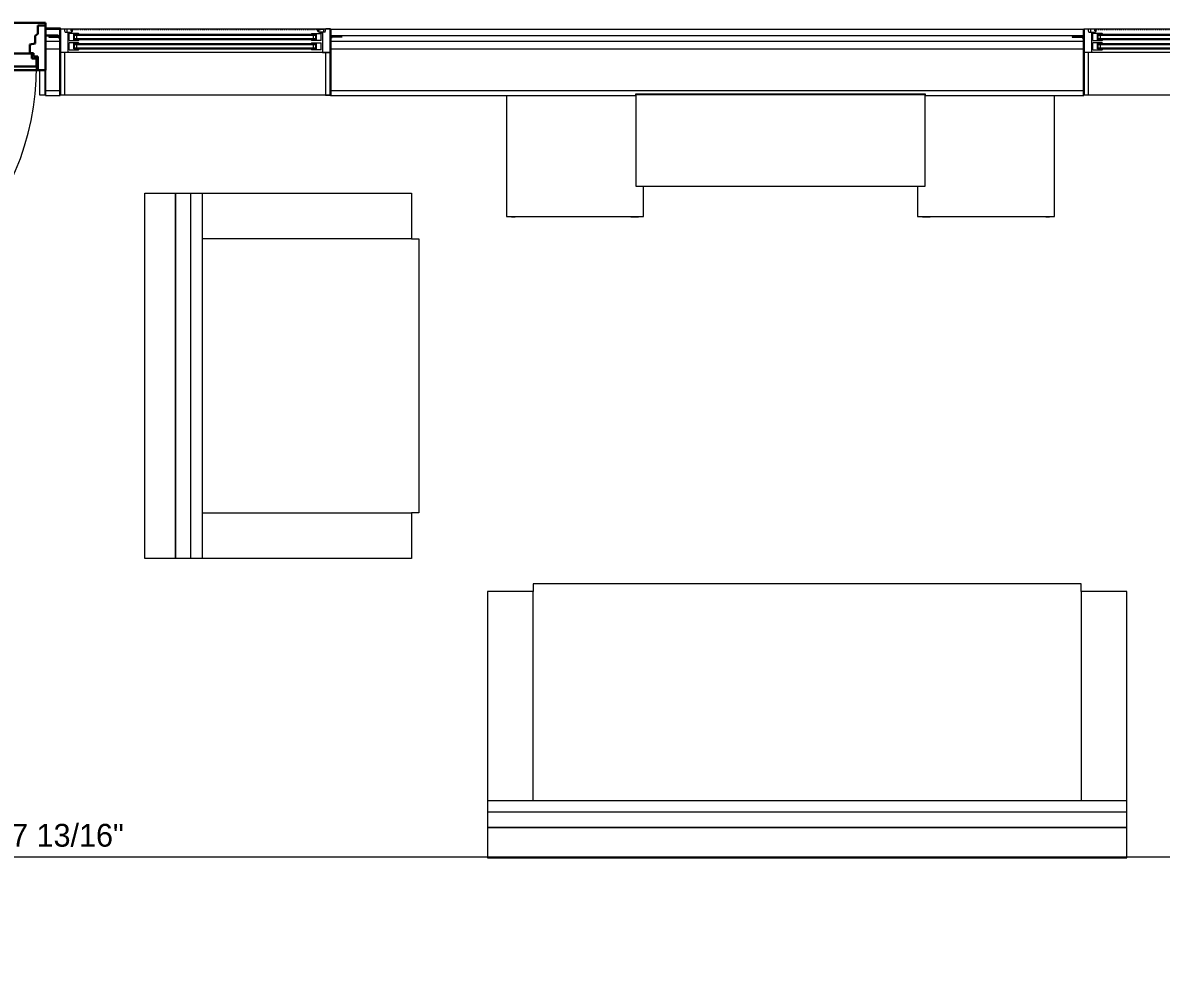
# Model space of a CAD drawing. Header units: inches. Extents: x -4010 to -1814, y 9846 to 12241.
# Drawn here: x -2315 to -2165.4, y 10699.2 to 10823.4 of the extents above; entities that cross this region are included whole.
import ezdxf

# ---------------------------------------------------------------- set-up
doc = ezdxf.new("R2010")
doc.units = ezdxf.units.IN
doc.header["$MEASUREMENT"] = 0
doc.linetypes.add('Dash', pattern=[0.25, 0.125, -0.125])
for name, color, linetype, lineweight in [('0-1', 7, 'Continuous', 5), ('0-2', 7, 'Continuous', 9), ('A-ANNO-DIMS', 211, 'Continuous', 9), ('A-ANNO-DIMS-32', 211, 'Continuous', 9), ('A-DETL-GENF-HDLN-1', 7, 'Dash', 9), ('A-DETL-GENF-HDLN-2', 1, 'Continuous', 18), ('A-DOOR-1', 7, 'Continuous', 9), ('A-DOOR-2', 10, 'Continuous', 30), ('A-DOOR-FRAM-1', 7, 'Continuous', 9), ('A-DOOR-FRAM-2', 10, 'Continuous', 30), ('A-DOOR-GLAZ-1', 7, 'Continuous', 9), ('A-GLAZ', 151, 'Continuous', 18), ('A-GLAZ-1', 10, 'Continuous', 30), ('A-GLAZ-2', 7, 'Continuous', 9), ('A-WALL-1', 7, 'Continuous', 9), ('A-WALL-2', 250, 'Continuous', 18), ('I-FURN', 30, 'Continuous', 9)]:
    doc.layers.add(name, color=color, linetype=linetype, lineweight=lineweight)
doc.styles.add('Century Gothic', font='ufonts.com_century-gothic.ttf', dxfattribs={"height": 3})
doc.dimstyles.new('OD_1__HACK_2', dxfattribs={"dimscale": 12, "dimtxt": 3.132505, "dimasz": 0.333333, "dimexe": 0.25, "dimexo": 0.166667, "dimgap": 0.041667, "dimtad": 1, "dimdec": 4, "dimrnd": 0.0625, "dimzin": 3, "dimdsep": 46, "dimlunit": 4, "dimtxsty": 'Century Gothic', "dimblk1": 'OBLIQUE', "dimblk2": 'OBLIQUE', "dimsah": 1, "dimcen": 0.09, "dimdle": 0.25, "dimazin": 0, "dimtfac": 1, "dimtdec": 4, "dimtix": 1, "dimtmove": 0, "dimatfit": 3, "dimfxl": 1, "dimtvp": 1, "dimtfill": 1, "dimfrac": 2, "dimtolj": 1, "dimtzin": 0, "dimarcsym": 2})

# ---------------------------------------------------------------- blocks, each defined once
blk = doc.blocks.new('Bayer Built Door - 37-1_2__ x 81-3_4__ - 1st floor-3090029-UNIT PLANS - 1ST FLOOR')
at = {"layer": 'A-DOOR-1'}
blk.add_line((17.56, 0.53), (17.56, 35.66), dxfattribs=at)
blk.add_arc((17.56, 0.53), 35.12, 90, 180, dxfattribs=at)
at = {"layer": 'A-DOOR-2'}
for p, q in [((-17.56, -0.53), (-17.56, 0.53)), ((-17.56, 0.53), (-13.13, 0.53)), ((-13.87, 0.53), (-13.87, -0.78)), ((-13.87, 0.53), (-13.87, 0.47)), ((-13.87, 0.47), (-13.36, 0.47)), ((-13.36, 0.47), (-13.16, 0.22)), ((-13.16, 0.22), (-13.13, 0.03)), ((13.12, 0.53), (-13.13, 0.53)), ((-13.13, 0.03), (-13.13, -0.03)), ((13.16, 0.22), (13.12, 0.03)), ((13.12, 0.03), (13.12, -0.03)), ((17.56, 0.53), (13.12, 0.53)), ((13.36, 0.47), (13.16, 0.22)), ((13.87, 0.47), (13.36, 0.47)), ((13.87, 0.53), (13.87, -0.78)), ((13.87, 0.53), (13.87, 0.47)), ((17.56, -0.53), (17.56, 0.53)), ((-16.95, -0.54), (-17.56, -0.53)), ((-16.95, -1.19), (-16.95, -0.54)), ((-16.95, -1.19), (-13.13, -1.19)), ((-13.13, -0.03), (-13.87, -0.03)), ((-13.87, -0.78), (-13.13, -0.78)), ((-13.13, -0.87), (-13.16, -1.19)), ((13.12, -1.19), (-13.13, -1.19)), ((-13.13, -0.78), (-13.13, -0.87)), ((13.12, -0.03), (13.87, -0.03)), ((13.12, -0.78), (13.12, -0.87)), ((13.87, -0.78), (13.12, -0.78)), ((13.12, -0.87), (13.16, -1.19)), ((16.95, -1.19), (13.12, -1.19)), ((16.95, -0.54), (17.56, -0.53)), ((16.95, -1.19), (16.95, -0.54))]:
    blk.add_line(p, q, dxfattribs=at)
at = {"layer": 'A-DOOR-FRAM-1'}
for p, q in [((-18.63, 4.31), (-18, 4.31)), ((-18.63, 1), (-18.63, 4.31)), ((-18, 4.31), (-18, 1)), ((18, 4.31), (18.62, 4.31)), ((18, 1), (18, 4.31)), ((18.62, 4.31), (18.62, 1)), ((-18, 1), (-18.63, 1)), ((18.62, 1), (18, 1))]:
    blk.add_line(p, q, dxfattribs=at)
at = {"layer": 'A-DOOR-FRAM-2'}
for p, q in [((-18.75, -4.87), (-18.75, 1)), ((-18.37, 1), (-18.75, 1)), ((-18.75, 1), (-17.72, 1)), ((-18.75, 1), (-18.63, 1)), ((-18, 1), (18, 1)), ((-17.72, 1), (-17.72, -0.78)), ((17.72, 1), (17.72, -0.78)), ((18.75, 1), (17.72, 1)), ((18.62, 1), (18.75, 1)), ((18.75, -4.87), (18.75, 1)), ((-17.72, -0.78), (-17.14, -0.78)), ((-17.14, -0.78), (-17.14, -1.22)), ((-17.14, -1.22), (-16.69, -1.22)), ((-16.69, -1.22), (-16.69, -2.36)), ((17.14, -1.22), (16.69, -1.22)), ((16.69, -1.22), (16.69, -2.36)), ((17.14, -0.78), (17.14, -1.22)), ((17.72, -0.78), (17.14, -0.78)), ((-16.69, -2.36), (-17.38, -2.51)), ((-17.38, -2.51), (-17.38, -3.51)), ((16.69, -2.36), (17.38, -2.51)), ((17.38, -2.51), (17.38, -3.51)), ((-20.38, -3.56), (-18.75, -3.56)), ((-18.75, -5.22), (-18.75, -4.31)), ((-17.38, -3.51), (-17.72, -3.75)), ((-17.72, -3.75), (-17.72, -4.87)), ((17.38, -3.51), (17.72, -3.75)), ((17.72, -3.75), (17.72, -4.87)), ((20.37, -3.56), (18.75, -3.56)), ((18.75, -4.31), (18.75, -5.22)), ((-18.75, -4.87), (-17.72, -4.87)), ((18.75, -5.22), (-18.75, -5.22)), ((18.75, -4.87), (17.72, -4.87))]:
    blk.add_line(p, q, dxfattribs=at)
at = {"layer": 'A-DOOR-GLAZ-1'}
for p, q in [((-13.87, -0.19), (-13.13, -0.19)), ((-13.13, -0.63), (-13.87, -0.63)), ((-13.66, -0.63), (-13.66, -0.19)), ((13.12, -0.03), (-13.13, -0.03)), ((13.12, -0.19), (-13.13, -0.19)), ((13.12, -0.63), (-13.13, -0.63)), ((13.12, -0.78), (-13.13, -0.78)), ((13.87, -0.19), (13.12, -0.19)), ((13.12, -0.63), (13.87, -0.63)), ((13.66, -0.63), (13.66, -0.19))]:
    blk.add_line(p, q, dxfattribs=at)
blk = doc.blocks.new('Window-Double_Hung-Marvin-Essential - ESDH3066 - 1st Floor-3092472-UNIT PLANS - 1ST FLOOR')
at = {"layer": 'A-DETL-GENF-HDLN-1'}
blk.add_line((16.1, -4.34), (-16.5, -4.34), dxfattribs=at)
at = {"layer": 'A-DETL-GENF-HDLN-2'}
for p, q in [((-17.13, 4.31), (-17.75, 4.31)), ((-17.13, -1.28), (-17.13, 4.31)), ((17.12, 4.31), (17.75, 4.31)), ((17.12, 4.31), (17.12, -1.28)), ((-16.72, -1.31), (-17.75, -1.31)), ((-17.75, -4.41), (-17.75, -1.31)), ((-16.72, -3.9), (-16.72, -1.31)), ((16.72, -3.9), (16.72, -1.31)), ((16.72, -1.31), (17.75, -1.31)), ((17.75, -4.41), (17.75, -1.31)), ((-16.56, -1.66), (-15.34, -1.66)), ((-16.56, -1.66), (-16.56, -2.59)), ((-15.34, -2.59), (-16.56, -2.59)), ((-16.56, -2.88), (-15.34, -2.88)), ((-16.56, -2.88), (-16.56, -3.81)), ((-15.28, -1.77), (-15.94, -1.77)), ((-15.94, -1.77), (-15.94, -2.49)), ((-15.94, -2.49), (-15.28, -2.49)), ((-15.84, -1.79), (-15.84, -2.48)), ((-15.54, -1.92), (-15.54, -2.35)), ((-15.34, -1.66), (-15.28, -1.72)), ((-15.34, -2.59), (-15.28, -2.53)), ((-15.34, -2.88), (-15.28, -2.94)), ((-15.28, -1.72), (-15.28, -1.77)), ((-15.28, -2.49), (-15.28, -2.53)), ((-15.28, -2.94), (-15.28, -2.99)), ((15.34, -1.66), (15.28, -1.72)), ((15.28, -1.72), (15.28, -1.77)), ((15.28, -1.77), (15.94, -1.77)), ((15.28, -2.49), (15.28, -2.53)), ((15.94, -2.49), (15.28, -2.49)), ((15.34, -2.59), (15.28, -2.53)), ((15.34, -2.88), (15.28, -2.94)), ((15.28, -2.94), (15.28, -2.99)), ((16.56, -1.66), (15.34, -1.66)), ((15.34, -2.59), (16.56, -2.59)), ((16.56, -2.88), (15.34, -2.88)), ((15.54, -1.92), (15.54, -2.35)), ((15.84, -1.79), (15.84, -2.48)), ((15.94, -1.77), (15.94, -2.49)), ((16.56, -1.66), (16.56, -2.59)), ((16.56, -2.88), (16.56, -3.81)), ((-19.25, -3.36), (-19.25, -3.31)), ((-19.25, -3.31), (-17.9, -3.31)), ((-17.75, -3.36), (-19.25, -3.36)), ((-17.9, -3.31), (-17.9, -3.2)), ((-17.9, -3.2), (-17.75, -3.2)), ((-17.75, -4.41), (-17.16, -4.41)), ((-17.08, -4), (-17.16, -4.41)), ((-17.08, -4), (-16.19, -4)), ((-16.85, -4.37), (-16.85, -4)), ((-16.3, -4.37), (-16.85, -4.37)), ((-16.38, -3.9), (-16.72, -3.9)), ((-15.34, -3.81), (-16.56, -3.81)), ((-16.38, -4), (-16.38, -3.9)), ((-16.18, -4.14), (-16.3, -4.14)), ((-16.3, -4.14), (-16.3, -4.37)), ((-16.19, -4), (-16.19, -4.09)), ((-16.19, -4.09), (-16.1, -4.09)), ((-16.18, -4.34), (-16.18, -4.14)), ((-16.18, -4.34), (-16.1, -4.34)), ((-16.1, -4.09), (-16.1, -4.34)), ((-15.28, -2.99), (-15.94, -2.99)), ((-15.94, -2.99), (-15.94, -3.71)), ((-15.94, -3.71), (-15.28, -3.71)), ((-15.84, -3.01), (-15.84, -3.7)), ((-15.54, -3.13), (-15.54, -3.57)), ((-15.34, -3.81), (-15.28, -3.75)), ((-15.28, -3.71), (-15.28, -3.75)), ((15.28, -2.99), (15.94, -2.99)), ((15.28, -3.71), (15.28, -3.75)), ((15.94, -3.71), (15.28, -3.71)), ((15.34, -3.81), (15.28, -3.75)), ((15.34, -3.81), (16.56, -3.81)), ((15.54, -3.13), (15.54, -3.57)), ((15.84, -3.01), (15.84, -3.7)), ((15.94, -2.99), (15.94, -3.71)), ((16.19, -4.09), (16.1, -4.09)), ((16.1, -4.09), (16.1, -4.34)), ((16.18, -4.34), (16.1, -4.34)), ((16.18, -4.34), (16.18, -4.14)), ((16.18, -4.14), (16.3, -4.14)), ((17.08, -4), (16.19, -4)), ((16.19, -4), (16.19, -4.09)), ((16.3, -4.14), (16.3, -4.37)), ((16.3, -4.37), (16.85, -4.37)), ((16.38, -4), (16.38, -3.9)), ((16.38, -3.9), (16.72, -3.9)), ((16.85, -4.37), (16.85, -4)), ((17.08, -4), (17.16, -4.41)), ((17.75, -4.41), (17.16, -4.41)), ((17.9, -3.2), (17.75, -3.2)), ((17.75, -3.36), (19.25, -3.36)), ((17.9, -3.31), (17.9, -3.2)), ((19.25, -3.31), (17.9, -3.31)), ((19.25, -3.36), (19.25, -3.31))]:
    blk.add_line(p, q, dxfattribs=at)
at = {"layer": 'A-GLAZ'}
for p, q in [((15.84, -1.79), (-15.84, -1.79)), ((15.84, -1.92), (-15.84, -1.92)), ((15.84, -2.35), (-15.84, -2.35)), ((15.84, -2.48), (-15.84, -2.48)), ((15.84, -3.01), (-15.84, -3.01)), ((15.84, -3.13), (-15.84, -3.13)), ((15.84, -3.57), (-15.84, -3.57)), ((15.84, -3.7), (-15.84, -3.7))]:
    blk.add_line(p, q, dxfattribs=at)
at = {"layer": 'A-GLAZ-1'}
for p, q in [((-17.75, -1.28), (-17.75, 4.31)), ((17.75, 4.31), (17.75, -1.28)), ((-17.75, -4.41), (-17.75, -1.31)), ((17.75, -1.31), (17.75, -4.41))]:
    blk.add_line(p, q, dxfattribs=at)
at = {"layer": 'A-GLAZ-2'}
for p, q in [((-17.75, 4.31), (17.75, 4.31)), ((-17.75, -1.31), (17.75, -1.31)), ((17.75, -4.41), (-17.75, -4.41)), ((17.75, -4.31), (19.62, -4.31)), ((17.75, -4.56), (17.75, -4.41)), ((19.62, -4.31), (19.62, -4.56)), ((19.62, -4.56), (17.75, -4.56))]:
    blk.add_line(p, q, dxfattribs=at)
blk = doc.blocks.new('Window-Double_Hung-Marvin-Essential - ESDH3066 - 1st Floor-3090114-UNIT PLANS - 1ST FLOOR')
at = {"layer": 'A-DETL-GENF-HDLN-1'}
blk.add_line((16.1, -4.34), (-16.5, -4.34), dxfattribs=at)
at = {"layer": 'A-DETL-GENF-HDLN-2'}
for p, q in [((-17.13, 4.31), (-17.75, 4.31)), ((-17.13, -1.28), (-17.13, 4.31)), ((17.12, 4.31), (17.75, 4.31)), ((17.12, 4.31), (17.12, -1.28)), ((-16.72, -1.31), (-17.75, -1.31)), ((-17.75, -4.41), (-17.75, -1.31)), ((-16.72, -3.9), (-16.72, -1.31)), ((16.72, -3.9), (16.72, -1.31)), ((16.72, -1.31), (17.75, -1.31)), ((17.75, -4.41), (17.75, -1.31)), ((-16.56, -1.66), (-15.34, -1.66)), ((-16.56, -1.66), (-16.56, -2.59)), ((-15.34, -2.59), (-16.56, -2.59)), ((-16.56, -2.88), (-15.34, -2.88)), ((-16.56, -2.88), (-16.56, -3.81)), ((-15.28, -1.77), (-15.94, -1.77)), ((-15.94, -1.77), (-15.94, -2.49)), ((-15.94, -2.49), (-15.28, -2.49)), ((-15.84, -1.79), (-15.84, -2.48)), ((-15.54, -1.92), (-15.54, -2.35)), ((-15.34, -1.66), (-15.28, -1.72)), ((-15.34, -2.59), (-15.28, -2.53)), ((-15.34, -2.88), (-15.28, -2.94)), ((-15.28, -1.72), (-15.28, -1.77)), ((-15.28, -2.49), (-15.28, -2.53)), ((-15.28, -2.94), (-15.28, -2.99)), ((15.34, -1.66), (15.28, -1.72)), ((15.28, -1.72), (15.28, -1.77)), ((15.28, -1.77), (15.94, -1.77)), ((15.28, -2.49), (15.28, -2.53)), ((15.94, -2.49), (15.28, -2.49)), ((15.34, -2.59), (15.28, -2.53)), ((15.34, -2.88), (15.28, -2.94)), ((15.28, -2.94), (15.28, -2.99)), ((16.56, -1.66), (15.34, -1.66)), ((15.34, -2.59), (16.56, -2.59)), ((16.56, -2.88), (15.34, -2.88)), ((15.54, -1.92), (15.54, -2.35)), ((15.84, -1.79), (15.84, -2.48)), ((15.94, -1.77), (15.94, -2.49)), ((16.56, -1.66), (16.56, -2.59)), ((16.56, -2.88), (16.56, -3.81)), ((-19.25, -3.36), (-19.25, -3.31)), ((-19.25, -3.31), (-17.9, -3.31)), ((-17.75, -3.36), (-19.25, -3.36)), ((-17.9, -3.31), (-17.9, -3.2)), ((-17.9, -3.2), (-17.75, -3.2)), ((-17.75, -4.41), (-17.16, -4.41)), ((-17.08, -4), (-17.16, -4.41)), ((-17.08, -4), (-16.19, -4)), ((-16.85, -4.37), (-16.85, -4)), ((-16.3, -4.37), (-16.85, -4.37)), ((-16.38, -3.9), (-16.72, -3.9)), ((-15.34, -3.81), (-16.56, -3.81)), ((-16.38, -4), (-16.38, -3.9)), ((-16.18, -4.14), (-16.3, -4.14)), ((-16.3, -4.14), (-16.3, -4.37)), ((-16.19, -4), (-16.19, -4.09)), ((-16.19, -4.09), (-16.1, -4.09)), ((-16.18, -4.34), (-16.18, -4.14)), ((-16.18, -4.34), (-16.1, -4.34)), ((-16.1, -4.09), (-16.1, -4.34)), ((-15.28, -2.99), (-15.94, -2.99)), ((-15.94, -2.99), (-15.94, -3.71)), ((-15.94, -3.71), (-15.28, -3.71)), ((-15.84, -3.01), (-15.84, -3.7)), ((-15.54, -3.13), (-15.54, -3.57)), ((-15.34, -3.81), (-15.28, -3.75)), ((-15.28, -3.71), (-15.28, -3.75)), ((15.28, -2.99), (15.94, -2.99)), ((15.28, -3.71), (15.28, -3.75)), ((15.94, -3.71), (15.28, -3.71)), ((15.34, -3.81), (15.28, -3.75)), ((15.34, -3.81), (16.56, -3.81)), ((15.54, -3.13), (15.54, -3.57)), ((15.84, -3.01), (15.84, -3.7)), ((15.94, -2.99), (15.94, -3.71)), ((16.19, -4.09), (16.1, -4.09)), ((16.1, -4.09), (16.1, -4.34)), ((16.18, -4.34), (16.1, -4.34)), ((16.18, -4.34), (16.18, -4.14)), ((16.18, -4.14), (16.3, -4.14)), ((17.08, -4), (16.19, -4)), ((16.19, -4), (16.19, -4.09)), ((16.3, -4.14), (16.3, -4.37)), ((16.3, -4.37), (16.85, -4.37)), ((16.38, -4), (16.38, -3.9)), ((16.38, -3.9), (16.72, -3.9)), ((16.85, -4.37), (16.85, -4)), ((17.08, -4), (17.16, -4.41)), ((17.75, -4.41), (17.16, -4.41)), ((17.9, -3.2), (17.75, -3.2)), ((17.75, -3.36), (19.25, -3.36)), ((17.9, -3.31), (17.9, -3.2)), ((19.25, -3.31), (17.9, -3.31)), ((19.25, -3.36), (19.25, -3.31))]:
    blk.add_line(p, q, dxfattribs=at)
at = {"layer": 'A-GLAZ'}
for p, q in [((15.84, -1.79), (-15.84, -1.79)), ((15.84, -1.92), (-15.84, -1.92)), ((15.84, -2.35), (-15.84, -2.35)), ((15.84, -2.48), (-15.84, -2.48)), ((15.84, -3.01), (-15.84, -3.01)), ((15.84, -3.13), (-15.84, -3.13)), ((15.84, -3.57), (-15.84, -3.57)), ((15.84, -3.7), (-15.84, -3.7))]:
    blk.add_line(p, q, dxfattribs=at)
at = {"layer": 'A-GLAZ-1'}
for p, q in [((-17.75, -1.28), (-17.75, 4.31)), ((17.75, 4.31), (17.75, -1.28)), ((-17.75, -4.41), (-17.75, -1.31)), ((17.75, -1.31), (17.75, -4.41))]:
    blk.add_line(p, q, dxfattribs=at)
at = {"layer": 'A-GLAZ-2'}
for p, q in [((-17.75, 4.31), (17.75, 4.31)), ((-17.75, -1.31), (17.75, -1.31)), ((17.75, -4.41), (-17.75, -4.41))]:
    blk.add_line(p, q, dxfattribs=at)
blk = doc.blocks.new('CTR - 1st Phase - Shell_rvt-1-UNIT PLANS - 1ST FLOOR')
at = {"layer": 'A-WALL-1'}
for p, q in [((-2311.95, 10822.49), (-2311.97, 10822.49)), ((-2311.97, 10822.49), (-2311.97, 10813.86)), ((-2175.61, 10822.49), (-2274.57, 10822.49)), ((-2310.07, 10819.46), (-2310.07, 10819.49)), ((-2274.57, 10819.49), (-2274.57, 10819.46)), ((-2175.61, 10819.46), (-2175.61, 10819.49)), ((-2311.97, 10813.86), (-2310.07, 10813.86)), ((-2274.57, 10813.86), (-2234.43, 10813.86)), ((-2196.43, 10813.86), (-2175.61, 10813.86))]:
    blk.add_line(p, q, dxfattribs=at)
at = {"layer": 'A-WALL-2'}
for p, q in [((-2311.97, 10821.74), (-2310.07, 10821.74)), ((-2274.57, 10821.74), (-2175.61, 10821.74)), ((-2311.97, 10820.99), (-2310.07, 10820.99)), ((-2311.97, 10819.99), (-2310.07, 10819.99)), ((-2274.57, 10820.99), (-2175.61, 10820.99)), ((-2274.57, 10819.99), (-2175.61, 10819.99)), ((-2311.97, 10814.49), (-2310.07, 10814.49)), ((-2274.57, 10814.49), (-2175.61, 10814.49))]:
    blk.add_line(p, q, dxfattribs=at)
at = {"layer": '0-2', "rotation": 180}
for name, p in [('Bayer Built Door - 37-1_2__ x 81-3_4__ - 1st floor-3090029-UNIT PLANS - 1ST FLOOR', (-2330.72, 10818.18)), ('Window-Double_Hung-Marvin-Essential - ESDH3066 - 1st Floor-3092472-UNIT PLANS - 1ST FLOOR', (-2292.32, 10818.18)), ('Window-Double_Hung-Marvin-Essential - ESDH3066 - 1st Floor-3090114-UNIT PLANS - 1ST FLOOR', (-2157.86, 10818.18))]:
    blk.add_blockref(name, p, dxfattribs=at)
blk = doc.blocks.new('Entertainment_Center_14771 - Entertainment_Center_14771-V124-UNIT PLANS - 1ST FLOOR')
at = {"layer": 'I-FURN'}
for p, q in [((-19, 6.12), (19, 6.12)), ((-19, 6), (-19, 6.12)), ((19, 6), (-19, 6)), ((19, 6), (-19, 6)), ((-19, 6), (-19, -6)), ((19, 6.12), (19, 6)), ((19, -6), (19, 6)), ((-36, 5.92), (-36, -10)), ((36, -10), (36, 5.92)), ((-19, -6), (19, -6)), ((-18, -10), (-18, -6)), ((18, -6), (18, -10)), ((-36, -10), (-18, -10)), ((-35.34, -10), (-35.34, -10.03)), ((-35.34, -10.03), (-34.85, -10.03)), ((-34.85, -10.03), (-34.85, -10)), ((-19.66, -10), (-19.66, -10.03)), ((-19.66, -10.03), (-18.66, -10.03)), ((-18.66, -10.03), (-18.66, -10)), ((18, -10), (36, -10)), ((18.66, -10), (18.66, -10.03)), ((18.66, -10.03), (19.66, -10.03)), ((19.66, -10.03), (19.66, -10)), ((34.85, -10), (34.85, -10.03)), ((34.85, -10.03), (35.34, -10.03)), ((35.34, -10.03), (35.34, -10))]:
    blk.add_line(p, q, dxfattribs=at)
blk = doc.blocks.new('Couch-Both_Arms-Generic - 1-1352606-UNIT PLANS - 1ST FLOOR')
at = {"layer": 'I-FURN'}
for p, q in [((42, 17.5), (-42, 17.5)), ((-42, 17.5), (-42, 13.5)), ((42, 13.5), (42, 17.5)), ((-42, 13.5), (42, 13.5)), ((42, 13.5), (-42, 13.5)), ((-42, 13.5), (-42, 10)), ((42, 10), (42, 13.5)), ((-42, 11.5), (42, 11.5)), ((-42, 10), (-42, -17.5)), ((-42, 10), (42, 10)), ((-36, -17.5), (-36, 10)), ((36, 10), (36, -17.5)), ((42, -17.5), (42, 10)), ((-42, -17.5), (-36, -17.5)), ((-36, -17.5), (-36, -18.5)), ((36, -18.5), (36, -17.5)), ((36, -17.5), (42, -17.5)), ((-36, -18.5), (36, -18.5))]:
    blk.add_line(p, q, dxfattribs=at)
blk = doc.blocks.new('Couch-Both_Arms-Generic - 2-1523460-UNIT PLANS - 1ST FLOOR')
at = {"layer": 'I-FURN'}
for p, q in [((-18, 18.5), (18, 18.5)), ((-18, 17.5), (-18, 18.5)), ((18, 18.5), (18, 17.5)), ((-24, 17.5), (-18, 17.5)), ((-24, -10), (-24, 17.5)), ((-18, 17.5), (-18, -10)), ((18, 17.5), (24, 17.5)), ((18, -10), (18, 17.5)), ((24, 17.5), (24, -10)), ((-24, -10), (24, -10)), ((-24, -13.5), (-24, -10)), ((24, -10), (24, -13.5)), ((-24, -11.5), (24, -11.5)), ((-24, -13.5), (24, -13.5)), ((-24, -17.5), (-24, -13.5)), ((24, -13.5), (-24, -13.5)), ((24, -13.5), (24, -17.5)), ((24, -17.5), (-24, -17.5))]:
    blk.add_line(p, q, dxfattribs=at)
blk = doc.blocks.new('DIMBLOCK149-UNIT PLANS - 1ST FLOOR')
at = {"layer": 'A-ANNO-DIMS-32'}
for p, q in [((-2104.82, 10593.16), (-2104.82, 10716.81)), ((-2523.62, 10713.81), (-2101.82, 10713.81)), ((-2520.62, 10714.63), (-2520.62, 10710.81)), ((-2520.62, 10713.81), (-2520.62, 10714.63)), ((-2104.82, 10713.81), (-2104.82, 10593.16))]:
    blk.add_line(p, q, dxfattribs=at)
at = {"layer": 'A-ANNO-DIMS-32', "lineweight": 50}
for p, q in [((-2520.62, 10713.81), (-2518.62, 10715.81)), ((-2104.82, 10713.81), (-2102.82, 10715.81)), ((-2520.62, 10713.81), (-2522.62, 10711.81)), ((-2104.82, 10713.81), (-2106.82, 10711.81))]:
    blk.add_line(p, q, dxfattribs=at)
at = {"layer": 'A-ANNO-DIMS-32', "color": 0, "insert": (-2325.3, 10718.15), "char_height": 3, "width": 30.1914, "attachment_point": 1, "line_spacing_factor": 0.984502, "style": 'Century Gothic', "bg_fill": 3, "box_fill_scale": 1.25, "bg_fill_color": 256, "bg_fill_true_color": 13158600, "bg_fill_transparency": 0}
blk.add_mtext('34\' - 7 13/16"', dxfattribs=at)
blk = doc.blocks.new('_Oblique')
at = {"color": 0, "linetype": 'ByBlock', "lineweight": -2}
blk.add_line((-0.5, -0.5), (0.5, 0.5), dxfattribs=at)

msp = doc.modelspace()

# ---------------------------------------------------------------- block references
at = {"layer": '0-1'}
msp.add_blockref('CTR - 1st Phase - Shell_rvt-1-UNIT PLANS - 1ST FLOOR', (0, 0), dxfattribs=at)

# ---------------------------------------------------------------- next in the draw order: block references
at = {"layer": 'I-FURN'}
msp.add_blockref('Entertainment_Center_14771 - Entertainment_Center_14771-V124-UNIT PLANS - 1ST FLOOR', (-2215.434, 10807.93993), dxfattribs=at)
for name, p, rotation in [('Couch-Both_Arms-Generic - 2-1523460-UNIT PLANS - 1ST FLOOR', (-2281.42374, 10776.98993), 270.0000000000539), ('Couch-Both_Arms-Generic - 1-1352606-UNIT PLANS - 1ST FLOOR', (-2211.92374, 10731.16493), 180)]:
    msp.add_blockref(name, p, dxfattribs=dict(at, rotation=rotation))

# ---------------------------------------------------------------- next in the draw order: dimensions: what is measured, and where the dimension line sits
at = {"layer": 'A-ANNO-DIMS'}
dim = msp.add_linear_dim(base=(-2104.82374, 10713.80603), p1=(-2520.62374, 10716.63446), p2=(-2104.82374, 10591.1644), dimstyle='OD_1__HACK_2', override={"dimpost": '<>', "dimfxl": 434.31829}, dxfattribs=at)
dim.commit()
dim.dimension.update_dxf_attribs({"geometry": 'DIMBLOCK149-UNIT PLANS - 1ST FLOOR', "text_midpoint": (-2312.72374, 10716.0477)})

doc.saveas('drawing.dxf')
